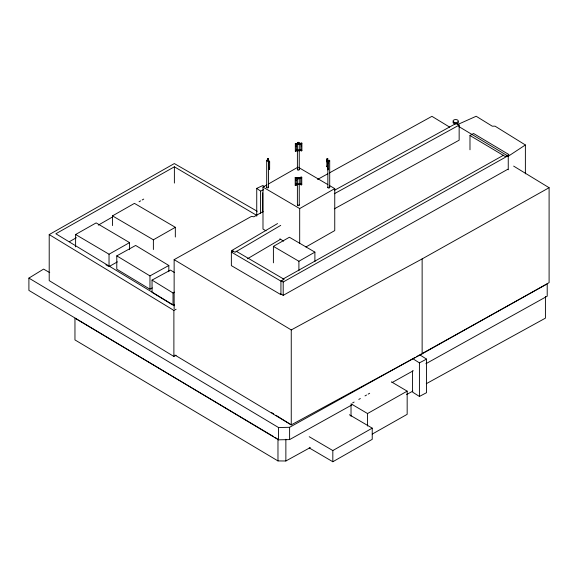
<?xml version="1.0" encoding="UTF-8"?>
<svg xmlns="http://www.w3.org/2000/svg" width="578" height="578" viewBox="0 0 578 578"><rect width="100%" height="100%" fill="white"/><g stroke="black" fill="none" stroke-linecap="round" stroke-linejoin="round"><path stroke-width="0.87" d="M268.705 169.289L268.669 161.63L269.11 161.385L269.659 161.638L269.623 169.296L268.763 169.354L269.11 168.899M269.659 161.638L268.705 161.782M326.859 158.885L327.856 158.871L326.859 158.885L326.859 166.623L327.495 166.898M327.43 162.086L328.427 162.078L328.427 169.585L327.936 169.881L327.43 169.592L327.43 162.086L328.427 162.078M326.859 166.623L327.48 166.341M327.43 169.592L328.427 169.585M295.329 143.445L296.326 143.445L296.326 151.183L295.828 151.472L295.329 151.183L295.329 143.445L296.326 143.445M295.329 151.183L295.698 150.909M300.885 143.171L301.889 143.171L301.889 150.677L301.384 150.966L300.885 150.677L300.885 143.171L301.889 143.171M300.885 150.677L301.889 150.677M295.199 177.489L296.196 177.489L296.196 185.227L295.698 185.516L295.199 185.227L295.199 177.489L296.196 177.489M295.199 185.227L296.196 185.227M300.755 177.215L301.759 177.215L301.759 184.729L301.254 185.018L300.755 184.729L300.755 177.215L301.759 177.215M508.25 169.795L508.25 156.255L525.38 144.97L495.071 126.177L492.261 126.185L476.178 116.257L457.241 124.725M351.843 404.947L289.607 439.591L278.517 439.829L28.9 290.402L28.9 278.105L43.588 269.102L49.73 272.621M231.879 252.196L231.879 250.469L277.556 223.57M280.727 225.362L235.044 252.268L231.879 250.469M247.435 258.778L280.727 239.169M69.317 241.734L76.368 237.695M98.303 225.124L112.399 217.039M139.031 201.773L140.599 200.877M142.166 199.981L143.734 199.085M263.113 211.526L253.879 216.793L251.495 216.367L174.137 259.652L174.137 308.912M273.401 262.838L273.401 246.38L289.39 237.247L314.894 252.131L314.894 261.661M273.401 246.38L298.905 261.263L314.894 252.131M176.109 355.282L173.884 356.46L49.209 280.626L49.209 234.581L174.332 163.567L257.21 211.281M112.5 225.593L112.5 215.876L134.45 203.377L175.329 227.306L175.329 237.023M112.5 215.876L153.38 239.805L175.329 227.306M266.046 230.824L262.99 229.032L262.99 187.077L266.884 184.859M268.445 183.97L298.046 167.129M262.99 187.077L299.686 208.571L334.749 188.623L334.749 230.586L305.921 246.987M231.366 252.08L280.93 281.125L280.93 294.672L231.366 265.627L231.366 252.08L233.274 250.989M280.93 281.125L284.116 279.304L236.099 251.17M309.216 436.715L332.827 450.558L372.232 428.146L372.232 439.331L332.827 461.743L309.216 447.899M75.602 246.885L75.602 234.509L96.136 222.898L129.573 242.608L129.573 249.682M75.602 234.509L109.032 254.219L129.573 242.608M117.399 261.863L109.032 266.595L109.032 254.219M352.58 402.931L354.133 402.05M358.794 399.412L360.347 398.538M365.007 395.901L366.56 395.027M368.114 394.145L369.667 393.264M351.027 403.805L367.543 413.545L407.165 391.147L407.165 414.332L372.21 434.1M256.697 215.37L174.383 166.818L55.849 233.758L174.484 305.726M282.895 279.102L503.655 155.15M281.204 280.814L283.198 281.999L507.889 155.843M280.54 293.79L283.198 295.365L507.889 169.209M174.137 259.652L291.254 329.937L422.135 258.908L549.1 187.713L549.1 282.642L422.135 353.844L291.254 424.873L174.903 355.051M469.986 135.512L473.57 133.504L508.922 154.572L505.331 156.58L469.986 135.512L469.986 149.774M28.9 278.105L278.517 427.525L289.607 427.294L414.867 357.565M416.442 356.691L421.167 354.061M422.742 353.18L547.214 283.899L547.214 296.196L425.899 363.728M392.021 382.585L413.292 370.744M152.317 287.916L149.962 289.217L116.785 269.189L116.785 255.873L135.649 245.455L168.834 265.483L168.834 271.696M116.785 255.873L149.962 275.901L168.834 265.483M317.56 179.447L327.813 173.79M329.395 172.916L431.932 116.33L449.662 127.131M334.568 190.249L456.244 123.345L459.149 125.101L459.149 140.194L334.308 208.846M334.308 193.746L459.149 125.101M273.329 436.433L74.959 318.203L74.959 339.922L277.975 460.926L285.864 460.991L310.321 447.531M406.572 394.557L412.88 391.089M426.289 383.705L545.422 318.146L545.422 296.427M171.522 304.274L152.043 292.316L152.043 280.099L170.474 270.085L174.216 272.382M152.043 280.099L173.024 292.974L174.556 292.136M174.556 304.36L173.024 305.191L173.024 292.974M49.209 234.581L173.884 310.422L176.109 309.244M413.328 359.017L419.418 362.868L426.55 359.111L426.55 392.679L419.418 396.443L412.562 392.108L412.562 370.903M256.74 216.194L256.74 188.363L262.889 185.509L264.168 186.434M256.74 188.363L260.584 191.123L263.655 189.7M267.881 159.492C271.068 166.11 266.523 160.164 268.365 159.434L269.442 162.317M267.881 159.759L268.365 159.701L269.175 161.869M327.574 162.31L327.134 159.839L327.625 159.81L328.21 163.01L327.719 163.047L328.21 163.01M327.134 160.113L327.625 159.81M327.625 166.132L327.134 166.161L327.625 165.857M327.733 169.173L328.225 168.87M301.311 143.712L296.218 143.994L296.268 144.558L301.362 144.269L301.311 143.712L301.362 144.269M296.218 144.269L301.311 143.98M301.362 144.001L296.268 144.558M301.441 149.76L296.218 150.049C295.885 151.263 302.012 150.916 301.441 149.76L301.492 150.316M301.492 150.049L296.268 150.605M297.836 178.508L296.138 178.602L296.088 178.046L301.181 177.757M296.088 178.313L301.232 178.046M299.534 178.414L301.232 178.313M301.362 184.36L296.138 184.657L296.088 184.1L300.437 183.855M296.088 184.368L301.362 184.093M301.384 184.447L301.759 184.729M298.812 167.577L327.863 184.592M329.395 185.487L334.749 188.623M279.81 238.887L283.632 241.127M349.379 414.751L372.232 428.146M391.393 381.848L407.165 391.147M105.926 264.76L108.252 266.14M274.875 437.358L277.202 438.745M458.737 126.488L508.25 156.255M513.64 166.11L549.1 187.713M271.414 412.439L273.705 413.877M275.995 415.307L291.254 424.873L291.254 329.937M420.452 355.26L426.55 359.111M268.43 167.028L268.98 168.776L268.43 167.295M327.134 159.839L327.574 162.042M327.134 165.893L327.43 167.671M296.073 146.017L296.081 146.234M525.38 144.97L525.38 173.855M422.135 258.908L422.135 353.844M419.418 362.868L419.418 396.443M367.543 413.545L367.543 426.029M351.027 404.701L351.027 416.29M332.827 450.558L332.827 461.743M329.698 160.727L329.698 187.503M327.849 168.762L327.849 187.503M299.686 208.571L299.686 243.389M299.252 142.86A0.925 0.535 0 0 1 297.858 143.322A0.925 0.535 0 0 1 297.858 142.398A0.925 0.535 0 0 1 299.252 142.86L299.252 169.636M299.252 178.371A0.925 0.535 0 0 1 297.858 178.833A0.925 0.535 0 0 1 297.858 177.901A0.925 0.535 0 0 1 299.252 178.371L299.252 205.089M298.905 261.263L298.905 270.793M297.395 142.86L297.395 169.636M297.395 178.371L297.395 205.089M296.088 178.046L296.138 178.602M296.088 184.1L296.138 184.657M289.607 427.294L289.607 439.591M285.864 439.273L285.864 460.991M283.198 281.999L283.198 295.365M278.517 427.525L278.517 439.829M277.975 439.208L277.975 460.926M268.553 160.525A0.925 0.535 0 0 1 267.159 160.987A0.925 0.535 0 0 1 267.159 160.063A0.925 0.535 0 0 1 268.553 160.525L268.553 187.359M266.696 160.525L266.696 187.359M262.643 192.864L262.643 212.625M260.584 191.123L260.584 213.564M174.383 166.818L174.383 183.067M173.884 310.422L173.884 356.46M153.38 239.805L153.38 249.523M149.962 275.901L149.962 289.217M458.108 121.828A2.63 1.517 0 0 1 455.356 123.923A2.63 1.517 0 0 1 453.593 121.496M299.129 169.368A0.925 0.535 0 0 1 298.79 170.098A0.925 0.535 0 0 1 297.518 169.903A0.925 0.535 0 0 1 297.858 169.173M299.129 204.822A0.925 0.535 0 0 1 298.79 205.551A0.925 0.535 0 0 1 297.518 205.356A0.925 0.535 0 0 1 297.858 204.619M329.236 187.041A0.925 0.535 0 0 1 329.576 187.778A0.925 0.535 0 0 1 328.311 187.973A0.925 0.535 0 0 1 327.972 187.236M268.279 186.983A0.925 0.535 0 0 1 268.279 187.742A0.925 0.535 0 0 1 266.971 187.742A0.925 0.535 0 0 1 266.971 186.983M267.563 158.473L268.553 158.56L267.563 158.473M327.3 161.558L326.931 161.811L327.3 161.558M301.189 145.887L301.181 145.887M295.95 180.524L295.943 180.069L295.95 180.524M454.091 122.283A2.63 1.517 0 0 0 458.296 121.264A2.63 1.517 0 0 0 454.669 119.675A2.63 1.517 0 0 0 454.091 122.283M328.116 161.11A0.925 0.535 0 0 0 329.67 160.872A0.925 0.535 0 0 0 328.535 160.214A0.925 0.535 0 0 0 328.116 161.11"/></g></svg>
